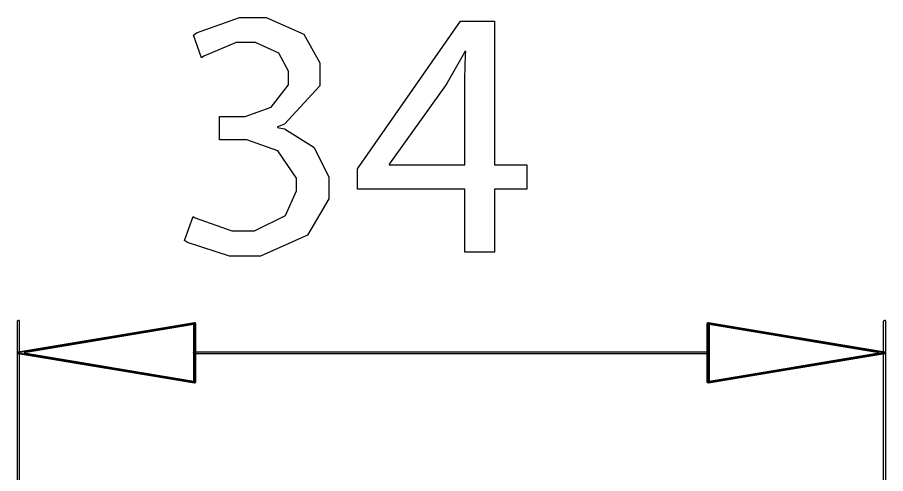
# Model space of a CAD drawing. Extents: x 0.54 to 10.46, y 0.74 to 7.76.
# Drawn here: x 1.4155 to 1.727, y 4.6766 to 4.8404 of the extents above; entities that cross this region are included whole.
import ezdxf

# ---------------------------------------------------------------- set-up
doc = ezdxf.new("R2010")
doc.units = 0
doc.layers.get('0').update_dxf_attribs({"linetype": 'CONTINUOUS'})

msp = doc.modelspace()

# ---------------------------------------------------------------- linework, layer by layer
at = {"color": 252}
for points in [[(1.47857, 4.76893), (1.47933, 4.76844), (1.49251, 4.76372), (1.4969, 4.76372), (1.5006, 4.76372), (1.51172, 4.76921), (1.51568, 4.7781), (1.51568, 4.77979), (1.51563, 4.78271), (1.50896, 4.79249), (1.49789, 4.79639), (1.49425, 4.79639), (1.48801, 4.79639), (1.48801, 4.80479), (1.49425, 4.80479), (1.49729, 4.80479), (1.50657, 4.80817), (1.51275, 4.81619), (1.51275, 4.81885), (1.51275, 4.82107), (1.50933, 4.82758), (1.50097, 4.83132), (1.49821, 4.83132), (1.49403, 4.83132), (1.48247, 4.8265), (1.48161, 4.82585), (1.47868, 4.83404), (1.47976, 4.83485), (1.49522, 4.84039), (1.50038, 4.84039), (1.50483, 4.84039), (1.51833, 4.83431), (1.52408, 4.82406), (1.52408, 4.82064), (1.52408, 4.81575), (1.51133, 4.80203), (1.50879, 4.80111), (1.50879, 4.80083), (1.51133, 4.80035), (1.52186, 4.79383), (1.52729, 4.78315), (1.52729, 4.77957), (1.52729, 4.77522), (1.51964, 4.76215), (1.50271, 4.75467), (1.49707, 4.75467), (1.49164, 4.75467), (1.47651, 4.7596), (1.47547, 4.76025), (1.47857, 4.76893)], [(1.57607, 4.75608), (1.57607, 4.77865), (1.53754, 4.77865), (1.53754, 4.78603), (1.57454, 4.83903), (1.58664, 4.83903), (1.58664, 4.78749), (1.59825, 4.78749), (1.59825, 4.77865), (1.58664, 4.77865), (1.58664, 4.75608), (1.57607, 4.75608)], [(1.57607, 4.78749), (1.57607, 4.81515), (1.57607, 4.81842), (1.57633, 4.8271), (1.57644, 4.82818), (1.57607, 4.82818), (1.57542, 4.82699), (1.56972, 4.81689), (1.56917, 4.81592), (1.54889, 4.78771), (1.54889, 4.78749), (1.57607, 4.78749)]]:
    msp.add_lwpolyline(points, close=True, dxfattribs=at)
at = {"color": 6}
for points in [[(1.41585, 4.56472), (1.41575, 4.56472), (1.41553, 4.565), (1.41553, 4.56506), (1.41553, 4.73122), (1.41553, 4.73133), (1.41575, 4.73161), (1.41585, 4.73161), (1.4159, 4.73161), (1.41618, 4.73133), (1.41618, 4.73122), (1.41618, 4.56506), (1.41618, 4.565), (1.4159, 4.56472), (1.41585, 4.56472)], [(1.72667, 4.56472), (1.72657, 4.56472), (1.72629, 4.565), (1.72629, 4.56506), (1.72629, 4.73122), (1.72629, 4.73133), (1.72657, 4.73161), (1.72667, 4.73161), (1.72672, 4.73161), (1.727, 4.73133), (1.727, 4.73122), (1.727, 4.56506), (1.727, 4.565), (1.72672, 4.56472), (1.72667, 4.56472)], [(1.47911, 4.73047), (1.41585, 4.71994), (1.47911, 4.70942), (1.47911, 4.73047)], [(1.66342, 4.73047), (1.72667, 4.71994), (1.66342, 4.70942), (1.66342, 4.73047)], [(1.66342, 4.71957), (1.47911, 4.71957), (1.479, 4.71957), (1.47874, 4.71989), (1.47874, 4.71994), (1.47874, 4.72006), (1.479, 4.72026), (1.47911, 4.72026), (1.66342, 4.72026), (1.66347, 4.72026), (1.66374, 4.72006), (1.66374, 4.71994), (1.66374, 4.71989), (1.66347, 4.71957), (1.66342, 4.71957)]]:
    msp.add_lwpolyline(points, close=True, dxfattribs=at)
at = {"color": 0}
for points in [[(1.47911, 4.70904), (1.47906, 4.70904), (1.41581, 4.71962), (1.41569, 4.71962), (1.41553, 4.71989), (1.41553, 4.71994), (1.41553, 4.72006), (1.41575, 4.72026), (1.41581, 4.72026), (1.47906, 4.73079), (1.47906, 4.73085), (1.47928, 4.73079), (1.47933, 4.73074), (1.47933, 4.73074), (1.47944, 4.73047), (1.47944, 4.73047), (1.47944, 4.70936), (1.47944, 4.70936), (1.47933, 4.70921), (1.47933, 4.70915), (1.47928, 4.70915), (1.47911, 4.70904), (1.47911, 4.70904)], [(1.41797, 4.71994), (1.47879, 4.70979), (1.47879, 4.73008), (1.41797, 4.71994)], [(1.66342, 4.70904), (1.66342, 4.70904), (1.66319, 4.70915), (1.66319, 4.70915), (1.66314, 4.70921), (1.66303, 4.70936), (1.66303, 4.70942), (1.66303, 4.73047), (1.66303, 4.73047), (1.66314, 4.73074), (1.66319, 4.73074), (1.66319, 4.73079), (1.66336, 4.73085), (1.66347, 4.73085), (1.72667, 4.72026), (1.72672, 4.72026), (1.727, 4.72006), (1.727, 4.71994), (1.727, 4.71989), (1.72672, 4.71962), (1.72667, 4.71957), (1.66347, 4.70904), (1.66342, 4.70904)], [(1.66374, 4.73008), (1.66374, 4.70979), (1.72456, 4.71994), (1.66374, 4.73008)]]:
    msp.add_lwpolyline(points, close=True, dxfattribs=at)

doc.saveas('drawing.dxf')
